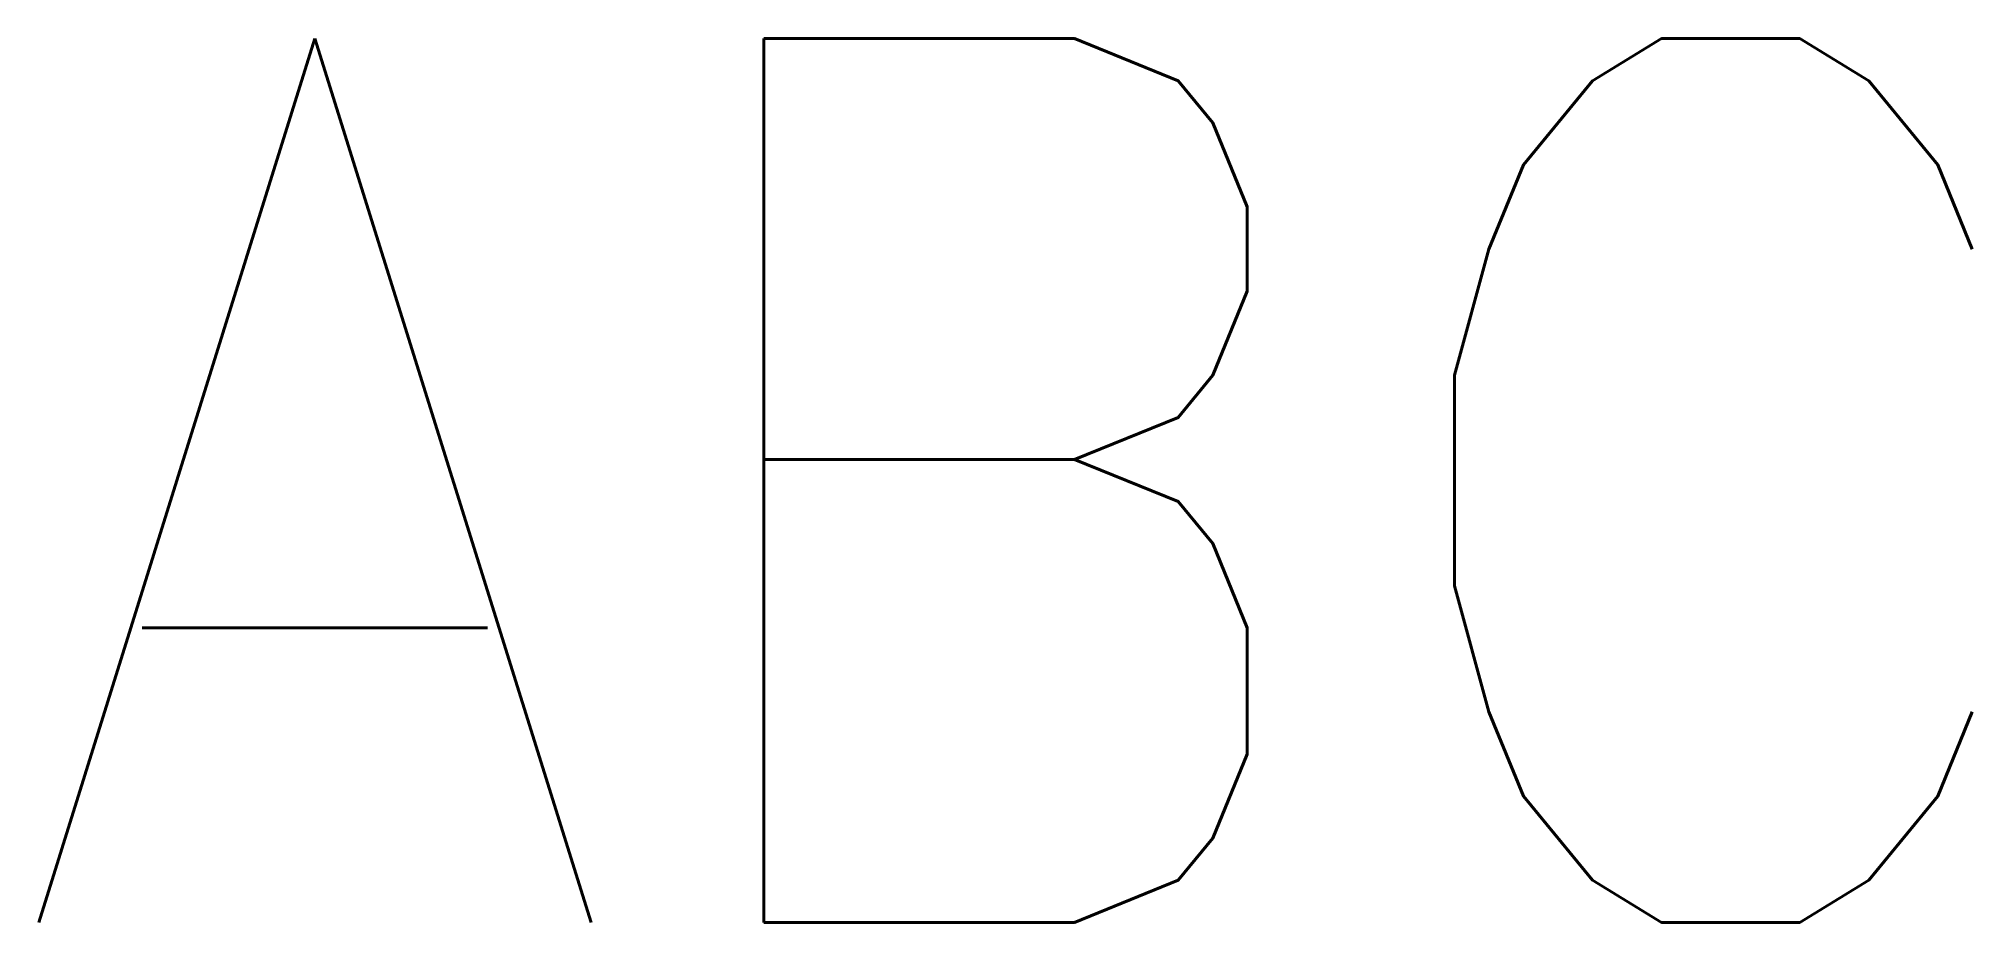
# Model space of a CAD drawing. Header units: millimetres. Extents: x 10.4 to 32.3, y 10 to 20.
import ezdxf

# ---------------------------------------------------------------- set-up
doc = ezdxf.new("R2010")
doc.units = ezdxf.units.MM
doc.layers.get('0').update_dxf_attribs({"lineweight": 25, "true_color": 0xffffff})
doc.styles.add('textstyle0', font='Standard')

msp = doc.modelspace()

# ---------------------------------------------------------------- texts
at = {"insert": (10, 20), "char_height": 10, "attachment_point": 1, "line_spacing_factor": 1.78, "style": 'textstyle0'}
msp.add_mtext('ABC', dxfattribs=at)

doc.saveas('drawing.dxf')
